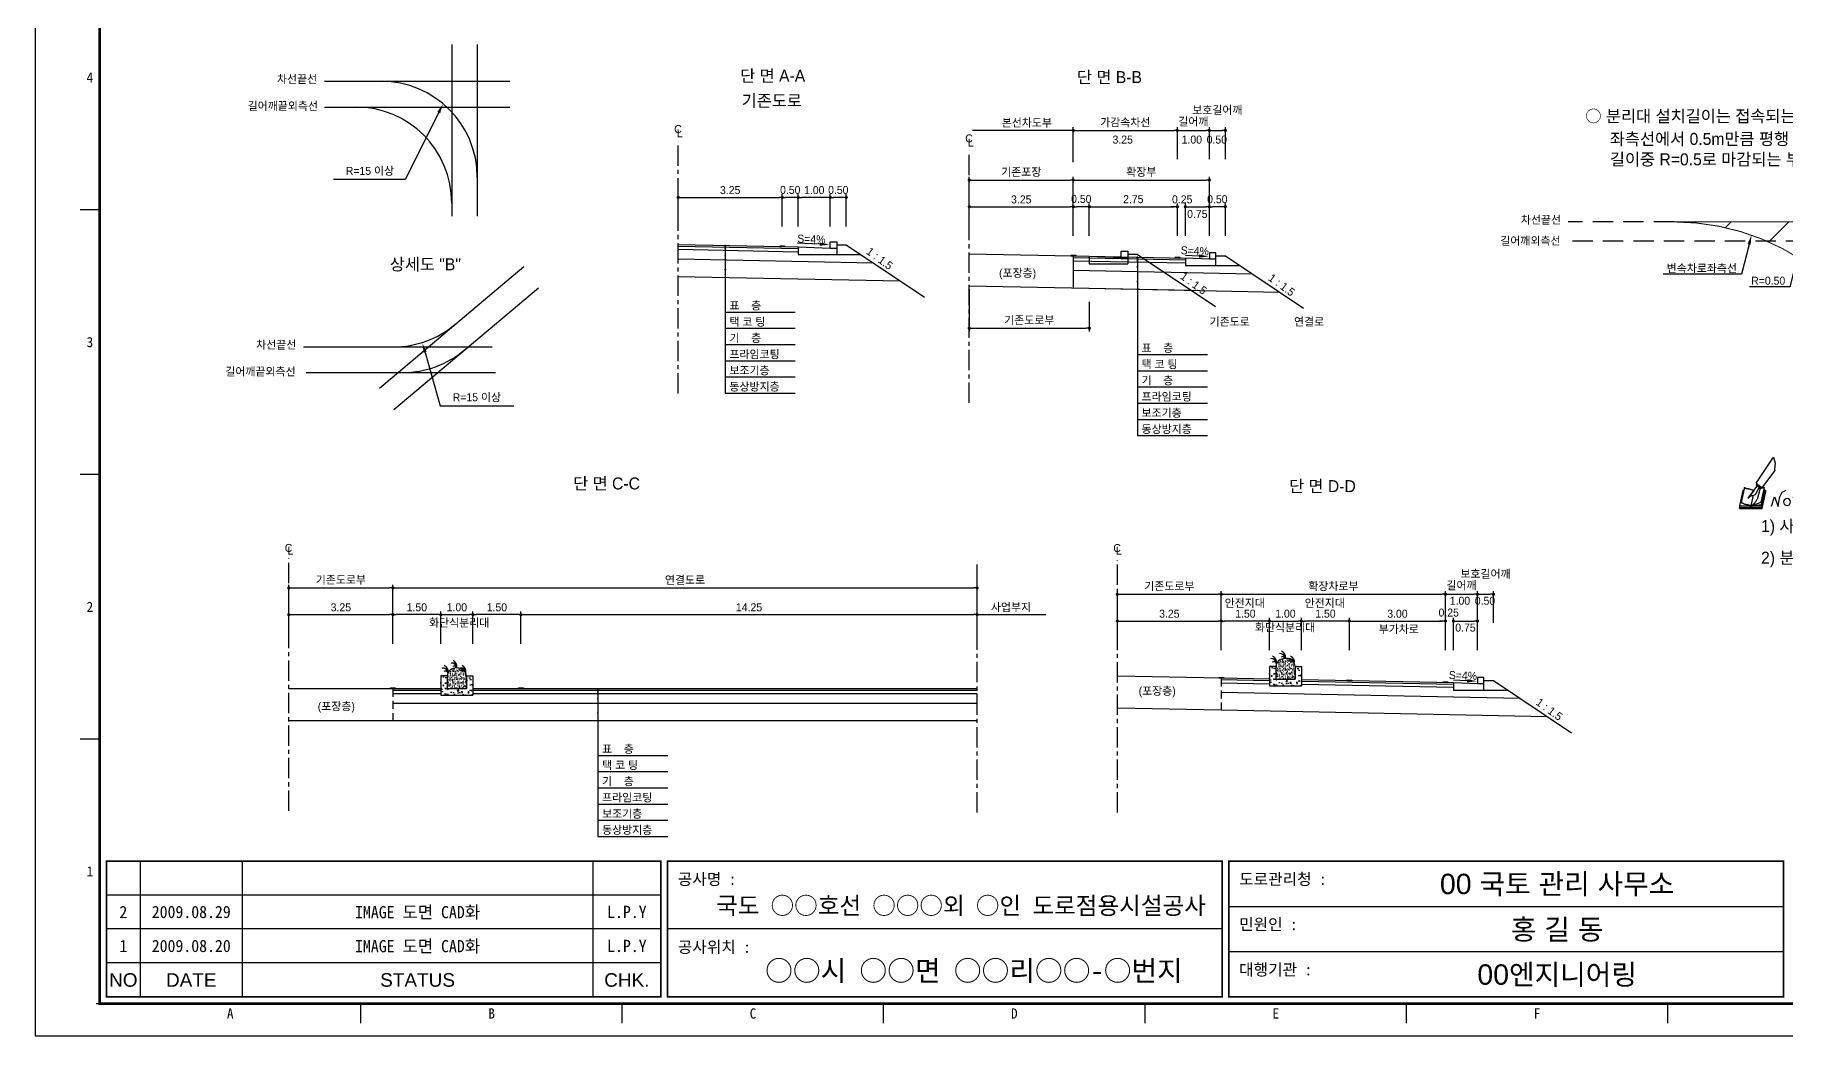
# Model space of a CAD drawing. Header units: millimetres. Extents: x 485 to 908, y 10 to 309.
# Drawn here: x 485.1 to 758.6, y 10 to 166.4 of the extents above; entities that cross this region are included whole.
import ezdxf
from ezdxf.enums import TextEntityAlignment as Align

# ---------------------------------------------------------------- set-up
doc = ezdxf.new("R2010")
doc.units = ezdxf.units.MM
doc.linetypes.add('CENTER', pattern=[50.8, 31.75, -6.35, 6.35, -6.35])
doc.linetypes.add('HIDDEN', pattern=[9.525, 6.35, -3.175])
for name, color, linetype in [('CC-GSTR-0004', 4, 'Continuous'), ('CM-LANE-0030', 30, 'Continuous'), ('CZ-DIMT-0002', 7, 'Continuous'), ('CZ-EXST-0002', 1, 'Continuous'), ('CZ-LIN1-0007', 7, 'Continuous'), ('CZ-LIN2-0003', 3, 'Continuous'), ('CZ-LINE-0001', 7, 'Continuous'), ('CZ-TEXT-BOX0', 7, 'Continuous'), ('TITLE', 7, 'Continuous')]:
    doc.layers.add(name, color=color, linetype=linetype)
doc.styles.add('견고딕', font='arial.ttf')
doc.styles.add('돋움', font='')
doc.styles.add('돋음체', font='')
doc.styles.get('돋움').set_extended_font_data('Dotum')
doc.styles.get('돋음체').set_extended_font_data('DotumChe')

# ---------------------------------------------------------------- blocks, each defined once
blk = doc.blocks.new('note')
for p, q in [((0.85, 3.5), (3.53, 7.57)), ((3.53, 7.57), (3.8, 6.64)), ((3.8, 6.64), (3.69, 5.72)), ((3.69, 5.72), (3.74, 5.46)), ((-1.01, 2.9), (-1.53, 0.52)), ((-1, 2.9), (-1.01, 2.9)), ((-0.98, 2.85), (-1, 2.9)), ((-0.95, 2.8), (-0.98, 2.85)), ((-0.9, 2.75), (-0.95, 2.8)), ((-0.85, 2.72), (-0.9, 2.75)), ((0.75, 2.77), (-0.46, 1.16)), ((1, 3.1), (0.75, 2.77)), ((0.85, 3.5), (1.8, 2.79)), ((1, 3.4), (0.85, 3.21)), ((0.85, 3.21), (1.52, 2.71)), ((1.47, 2.74), (1.01, 0.97)), ((1.16, 2.53), (1.37, 2.82)), ((2.13, 2.84), (1.44, 2.63)), ((1.52, 2.71), (1.66, 2.9)), ((1.6, 0.53), (2.13, 2.84)), ((1.8, 2.79), (3.74, 5.46)), ((-1.24, 2.36), (-1.77, 0)), ((-1.77, 0), (1.77, 0)), ((-1.77, 0), (-1.77, -0.3)), ((-1.53, 0.52), (-1.55, 0.54)), ((-1.48, 0.48), (-1.53, 0.52)), ((-1.43, 0.44), (-1.48, 0.48)), ((-1.38, 0.41), (-1.43, 0.44)), ((-1.33, 0.4), (-1.38, 0.41)), ((-1.27, 0.37), (-1.33, 0.4)), ((-1.22, 0.35), (-1.27, 0.37)), ((-1.13, 2.36), (-1.24, 2.36)), ((-1.17, 0.33), (-1.22, 0.35)), ((-1.12, 0.32), (-1.17, 0.33)), ((-1.02, 0.25), (-1.12, 0.32)), ((-0.97, 0.22), (-1.02, 0.25)), ((-0.93, 0.21), (-0.97, 0.22)), ((-0.88, 0.19), (-0.93, 0.21)), ((-0.8, 0.18), (-0.88, 0.19)), ((-0.79, 2.69), (-0.85, 2.72)), ((-0.75, 0.17), (-0.8, 0.18)), ((-0.74, 2.68), (-0.79, 2.69)), ((-0.7, 0.16), (-0.75, 0.17)), ((-0.69, 2.65), (-0.74, 2.68)), ((-0.64, 0.15), (-0.7, 0.16)), ((-0.64, 2.65), (-0.69, 2.65)), ((-0.59, 2.63), (-0.64, 2.65)), ((-0.58, 0.14), (-0.64, 0.15)), ((-0.54, 2.62), (-0.59, 2.63)), ((-0.53, 0.13), (-0.58, 0.14)), ((-0.48, 2.61), (-0.54, 2.62)), ((-0.48, 0.12), (-0.53, 0.13)), ((-0.43, 2.61), (-0.48, 2.61)), ((-0.43, 0.11), (-0.48, 0.12)), ((0.37, 2.24), (-0.46, 1.16)), ((-0.46, 1.16), (-0.08, 1.47)), ((-0.38, 2.59), (-0.43, 2.61)), ((-0.38, 0.08), (-0.43, 0.11)), ((-0.33, 2.59), (-0.38, 2.59)), ((-0.29, 0.06), (-0.38, 0.08)), ((-0.27, 2.58), (-0.33, 2.59)), ((-0.23, 0.05), (-0.29, 0.06)), ((-0.22, 2.57), (-0.27, 2.58)), ((-0.16, 0.04), (-0.23, 0.05)), ((-0.17, 2.56), (-0.22, 2.57)), ((-0.12, 2.55), (-0.17, 2.56)), ((-0.11, 0.03), (-0.16, 0.04)), ((-0.07, 2.53), (-0.12, 2.55)), ((-0.04, 0.02), (-0.11, 0.03)), ((-0.08, 1.47), (0.72, 1.75)), ((-0.01, 2.51), (-0.07, 2.53)), ((-0.05, -0.3), (-0.05, 0)), ((0, 0), (-0.04, 0.02)), ((0.04, 2.5), (-0.01, 2.51)), ((0.37, 1.63), (0, 0)), ((0, 0), (1.6, 0.53)), ((0, 0), (1.65, 0.18)), ((0, 0.01), (0.06, 0.04)), ((0, -0.3), (0, 0)), ((0.09, 2.48), (0.04, 2.5)), ((0.05, -0.3), (0.05, 0)), ((0.06, 0.04), (0.11, 0.07)), ((0.14, 2.48), (0.09, 2.48)), ((0.11, 0.07), (0.16, 0.09)), ((0.2, 2.47), (0.14, 2.48)), ((0.16, 0.09), (0.21, 0.12)), ((0.26, 2.43), (0.18, 2.46)), ((0.21, 0.12), (0.27, 0.14)), ((0.34, 2.4), (0.26, 2.43)), ((0.27, 0.14), (0.36, 0.19)), ((0.45, 2.37), (0.34, 2.4)), ((0.36, 0.19), (0.41, 0.22)), ((0.41, 0.22), (0.46, 0.27)), ((0.46, 0.27), (0.51, 0.3)), ((0.51, 0.3), (0.56, 0.34)), ((0.56, 0.34), (0.6, 0.4)), ((0.6, 0.4), (0.64, 0.45)), ((0.64, 0.45), (0.67, 0.51)), ((0.67, 0.51), (0.74, 0.58)), ((0.72, 1.75), (1.16, 2.53)), ((0.74, 0.58), (0.79, 0.63)), ((0.79, 0.63), (0.83, 0.68)), ((0.83, 0.68), (0.86, 0.73)), ((0.86, 0.73), (0.89, 0.79)), ((0.89, 0.84), (0.92, 0.89)), ((0.89, 0.79), (0.89, 0.84)), ((0.92, 0.89), (0.96, 0.95)), ((0.96, 0.95), (1.01, 0.97)), ((1.65, 0.18), (2.19, 2.48)), ((1.77, 0), (2.3, 2.36)), ((1.77, -0.3), (2.3, 2.07)), ((1.77, -0.38), (2.3, 1.99)), ((1.77, -0.44), (2.3, 1.93)), ((1.77, 0), (1.77, -0.3)), ((2.19, 2.48), (2.04, 2.47)), ((2.3, 2.36), (2.16, 2.36)), ((2.3, 2.36), (2.3, 2.07)), ((3.21, -0.08), (3.68, 1.4)), ((3.68, 1.4), (4.26, -0.14)), ((4.26, -0.14), (4.56, 1.44)), ((6.55, 1.34), (7.46, 1.34)), ((7.01, 1.34), (6.87, -0.11)), ((7.71, 0.77), (7.71, 0.55)), ((7.71, 0.77), (8.67, 0.77)), ((-1.77, -0.3), (1.77, -0.3)), ((-1.77, -0.43), (-1.77, -0.3)), ((-1.77, -0.37), (1.77, -0.37)), ((-1.77, -0.43), (1.77, -0.43))]:
    blk.add_line(p, q)
for centre, major_axis, start_param, end_param in [((0.4, 2.31), (0.0702, 0.0702), 3.283946, 6.425539), ((5.68, 1.23), (-0.806, 0.806), -0.591174, 0.597824), ((5.66, 0.58), (-0.378, 0.378), 3.926991, 10.210176), ((8.3, 0.49), (0.422, 0.422), 2.265602, 4.634911), ((8.19, 0.77), (-0.342, 0.342), 3.926991, 7.068583)]:
    blk.add_ellipse(centre, major_axis=major_axis, ratio=1, start_param=start_param, end_param=end_param)
blk = doc.blocks.new('_Dot')
at = {"color": 0, "linetype": 'ByBlock', "lineweight": -2}
blk.add_line((-0.5, 0), (-1, 0), dxfattribs=at)
at = {"color": 0, "linetype": 'ByBlock', "const_width": 0.5}
blk.add_lwpolyline([(-0.25, 0, 1), (0.25, 0, 1)], format="xyb", close=True, dxfattribs=at)

msp = doc.modelspace()

# ---------------------------------------------------------------- hatches: boundary and pattern name
at = {"layer": 'CM-LANE-0030'}
h = msp.add_hatch(dxfattribs=at)
h.set_pattern_fill('ANSI31', color=256, scale=2, style=0)
h.set_pattern_definition([(45, (-564.7514, -324.469), (-4.490128, 4.490128), [])])
h.paths.add_polyline_path([(741.1, 137.18, -0.170323), (763.9, 129.18), (838.3, 129.18, -0.170323), (861.1, 137.18)])
h.paths.add_polyline_path([(840.46, 134.18, -0.750696), (841, 132.33, 0.001926), (840.75, 132.18), (761.45, 132.18, 0.001926), (761.2, 132.33, -0.750696), (761.74, 134.18)], flags=16)
at = {"layer": 'CZ-EXST-0002'}
h = msp.add_hatch(dxfattribs=at)
h.set_pattern_fill('AR-SAND', color=256, scale=0.01, style=0)
h.set_pattern_definition([(37.5, (-430.2321, 3548.5962), (-0.016000313, 0.489413237), [0, -0.38608, 0, -0.4318, 0, -0.41275]), (7.5, (-430.2321, 3548.5962), (0.44952328, 0.7168251), [0, -0.20828, 0, -0.34798, 0, -0.13335]), (327.5, (-430.54452, 3548.5962), (0.79099237, 0.001437185), [0, -0.127, 0, -0.4572, 0, -0.5969]), (317.5, (-430.5445, 3548.5962), (0.76355645, 0.22292932), [0, -0.0635, 0, -0.29972, 0, -0.3429])])
edge = h.paths.add_edge_path()
edge.add_ellipse((680.39, 67.75), major_axis=(-1.5, 0), ratio=0.829212, start_angle=180, end_angle=360)
edge.add_line((678.89, 67.75), (678.89, 65.75))
edge.add_line((678.89, 65.75), (681.89, 65.75))
edge.add_line((681.89, 65.75), (681.89, 67.75))
h = msp.add_hatch(dxfattribs=at)
h.set_pattern_fill('AR-CONC', color=256, scale=0.01, style=0)
h.set_pattern_definition([(50, (-559.635, 3547.133), (1.8218467, -0.15939086), [0.1905, -2.0955]), (355, (-559.635, 3547.133), (-0.3524283, 1.9105664), [0.1524, -1.6764]), (100.451, (-559.4831, 3547.1197), (1.469425, 1.7511669), [0.1619, -1.7809]), (46.1842, (-559.635, 3547.641), (2.7107904, -0.4204233), [0.28575, -3.14325]), (96.6356, (-559.409, 3547.606), (2.3740423, 2.4742556), [0.24285, -2.67135]), (351.184, (-559.635, 3547.641), (2.374046, 2.4742512), [0.2286, -2.5146]), (21, (-559.381, 3547.514), (1.5161488, -1.0226552), [0.1905, -2.0955]), (326, (-559.381, 3547.514), (0.6180203, 1.8418797), [0.1524, -1.6764]), (71.4514, (-559.2546, 3547.4288), (2.1341649, 0.8192286), [0.1619, -1.7809]), (37.5, (-559.635, 3547.133), (0.03088603, 0.84555039), [0, -1.65608, 0, -1.7018, 0, -1.68275]), (7.5, (-559.635, 3547.133), (0.66819663, 1.00180575), [0, -0.97028, 0, -1.61798, 0, -0.64135]), (327.5, (-560.2014, 3547.133), (1.35590595, -0.05728744), [0, -0.635, 0, -1.9812, 0, -2.6289]), (317.5, (-560.4554, 3547.133), (1.4812918, 0.2542649), [0, -0.8255, 0, -1.31572, 0, -1.8669])])
h.paths.add_polyline_path([(553.48, 63.29), (553.48, 66.29), (552.48, 66.29), (552.48, 64.29), (549.48, 64.29), (549.48, 66.29), (548.48, 66.29), (548.48, 63.29)])
h = msp.add_hatch(dxfattribs=at)
h.set_pattern_fill('AR-SAND', color=256, scale=0.01, style=0)
h.set_pattern_definition([(37.5, (-559.63497, 3547.133), (-0.016000313, 0.489413237), [0, -0.38608, 0, -0.4318, 0, -0.41275]), (7.5, (-559.635, 3547.133), (0.44952328, 0.7168251), [0, -0.20828, 0, -0.34798, 0, -0.13335]), (327.5, (-559.9474, 3547.133), (0.79099237, 0.001437185), [0, -0.127, 0, -0.4572, 0, -0.5969]), (317.5, (-559.9474, 3547.133), (0.76355645, 0.22292932), [0, -0.0635, 0, -0.29972, 0, -0.3429])])
edge = h.paths.add_edge_path()
edge.add_ellipse((550.98, 66.29), major_axis=(-1.5, 0), ratio=0.829212, start_angle=180, end_angle=360)
edge.add_line((549.48, 66.29), (549.48, 64.29))
edge.add_line((549.48, 64.29), (552.48, 64.29))
edge.add_line((552.48, 64.29), (552.48, 66.29))
h = msp.add_hatch(dxfattribs=at)
h.set_pattern_fill('AR-CONC', color=256, scale=0.01, style=0)
h.set_pattern_definition([(50, (-430.2321, 3548.5962), (1.8218467, -0.15939086), [0.1905, -2.0955]), (355, (-430.2321, 3548.5962), (-0.3524283, 1.9105664), [0.1524, -1.6764]), (100.451, (-430.0803, 3548.5829), (1.469425, 1.7511669), [0.1619, -1.7809]), (46.1842, (-430.232, 3549.1042), (2.7107904, -0.4204233), [0.28575, -3.14325]), (96.6356, (-430.0062, 3549.0691), (2.3740423, 2.4742556), [0.24285, -2.67135]), (351.184, (-430.232, 3549.1042), (2.374046, 2.4742512), [0.2286, -2.5146]), (21, (-429.9781, 3548.9772), (1.5161488, -1.0226552), [0.1905, -2.0955]), (326, (-429.9781, 3548.9772), (0.6180203, 1.8418797), [0.1524, -1.6764]), (71.4514, (-429.8518, 3548.892), (2.1341649, 0.8192286), [0.1619, -1.7809]), (37.5, (-430.2321, 3548.5962), (0.03088603, 0.84555039), [0, -1.65608, 0, -1.7018, 0, -1.68275]), (7.5, (-430.2321, 3548.5962), (0.66819663, 1.00180575), [0, -0.97028, 0, -1.61798, 0, -0.64135]), (327.5, (-430.7985, 3548.5962), (1.35590595, -0.05728744), [0, -0.635, 0, -1.9812, 0, -2.6289]), (317.5, (-431.0525, 3548.5962), (1.4812918, 0.2542649), [0, -0.8255, 0, -1.31572, 0, -1.8669])])
h.paths.add_polyline_path([(682.89, 64.75), (682.89, 67.75), (681.89, 67.75), (681.89, 65.75), (678.89, 65.75), (678.89, 67.75), (677.89, 67.75), (677.89, 64.75)])
at = {"layer": 'CZ-LIN1-0007'}
for points in [[(602.17, 133.32), (602.17, 133.44), (601.42, 133.46), (601.42, 133.33)], [(647.63, 131.86), (647.63, 131.99), (646.88, 132), (646.88, 131.88)], [(663.88, 131.54), (663.88, 131.66), (663.13, 131.68), (663.13, 131.55)], [(670.76, 65.91), (670.76, 66.03), (670.01, 66.05), (670.01, 65.92)], [(690.76, 65.51), (690.76, 65.63), (690.01, 65.65), (690.01, 65.52)], [(541.36, 64.29), (541.36, 64.41), (540.61, 64.41), (540.61, 64.29)], [(561.36, 64.29), (561.36, 64.41), (560.61, 64.41), (560.61, 64.29)], [(705.76, 65.21), (705.76, 65.33), (705.01, 65.35), (705.01, 65.22)]]:
    msp.add_hatch(color=256, dxfattribs=at).paths.add_polyline_path(points)

# ---------------------------------------------------------------- linework, layer by layer
at = {"color": 0, "linetype": 'ByBlock', "lineweight": -2}
for p, q in [((647.01, 151.46), (646.76, 151.46)), ((632.48, 75.84), (632.73, 75.84))]:
    msp.add_line(p, q, dxfattribs=at)
at = {"color": 0, "linetype": 'ByBlock', "const_width": 0.25}
for points in [[(647.13, 151.46, 1), (647.38, 151.46, 1)], [(632.36, 75.84, 1), (632.11, 75.84, 1)]]:
    msp.add_lwpolyline(points, format="xyb", close=True, dxfattribs=at)
at = {"layer": 'CC-GSTR-0004'}
for p, q in [((609.3, 134.08), (610.3, 134.08)), ((609.3, 133.08), (609.3, 134.08)), ((610.3, 134.08), (610.3, 132.08)), ((604.3, 133.28), (609.3, 133.08)), ((604.3, 133.28), (604.3, 132.08)), ((604.3, 132.08), (610.3, 132.08)), ((609.3, 133.08), (610.3, 133.08))]:
    msp.add_line(p, q, dxfattribs=at)
for points in [[(669.51, 131.37), (668.51, 131.37), (664.76, 131.52), (664.76, 130.37), (669.51, 130.37), (669.51, 132.37), (668.51, 132.37), (668.51, 131.37)], [(711.39, 65.04), (710.39, 65.04), (706.64, 65.19), (706.64, 64.04), (711.39, 64.04), (711.39, 66.04), (710.39, 66.04), (710.39, 65.04)]]:
    msp.add_lwpolyline(points, dxfattribs=at)
at = {"layer": 'CM-LANE-0030', "const_width": 0.15}
msp.add_lwpolyline([(838.3, 129.18), (763.9, 129.18, 0.170323), (741.1, 137.18), (861.1, 137.18, 0.170323)], format="xyb", close=True, dxfattribs=at)
at = {"layer": 'CZ-EXST-0002'}
for p, q in [((550.19, 164.88), (550.19, 138.1)), ((554.17, 164.88), (554.17, 138.1)), ((530.29, 159.14), (559.24, 159.14)), ((530.29, 155.12), (559.24, 155.12)), ((631.01, 132.19), (649.76, 131.82)), ((649.76, 131.82), (654.76, 131.62)), ((649.76, 131.82), (649.76, 130.62)), ((654.76, 132.62), (655.76, 132.62)), ((654.76, 131.62), (654.76, 132.62)), ((654.76, 131.62), (655.76, 131.62)), ((655.76, 132.62), (655.76, 130.62)), ((655.76, 132.12), (657.26, 132.12)), ((657.26, 132.12), (669.46, 123.98)), ((538.91, 111.23), (561.46, 130.22)), ((649.76, 130.62), (655.76, 130.62)), ((541.11, 107.87), (563.71, 126.89)), ((631.01, 127.19), (665.69, 126.5)), ((527.03, 117.66), (556.51, 117.66)), ((527.45, 113.66), (556.99, 113.66)), ((670.38, 65.91), (654.14, 66.24)), ((524.73, 64.29), (540.98, 64.29)), ((670.38, 60.91), (654.14, 61.24)), ((524.73, 59.29), (540.98, 59.29))]:
    msp.add_line(p, q, dxfattribs=at)
at = {"layer": 'CZ-LIN1-0007'}
for p, q in [((601.42, 133.46), (602.17, 133.44)), ((601.42, 133.33), (602.17, 133.32)), ((602.17, 133.44), (602.17, 133.32)), ((646.88, 132), (647.63, 131.99)), ((646.88, 131.88), (647.63, 131.86)), ((647.63, 131.99), (647.63, 131.86)), ((663.13, 131.68), (663.88, 131.66)), ((663.13, 131.55), (663.88, 131.54)), ((663.88, 131.66), (663.88, 131.54)), ((670.01, 65.92), (670.01, 66.05)), ((670.01, 66.05), (670.76, 66.03)), ((670.76, 65.91), (670.01, 65.92)), ((670.76, 66.03), (670.76, 65.91)), ((690.01, 65.65), (690.76, 65.63)), ((690.01, 65.52), (690.01, 65.65)), ((540.61, 64.29), (540.61, 64.41)), ((540.61, 64.41), (541.36, 64.41)), ((541.36, 64.29), (540.61, 64.29)), ((541.36, 64.41), (541.36, 64.29)), ((560.61, 64.41), (561.36, 64.41)), ((560.61, 64.29), (560.61, 64.41)), ((561.36, 64.29), (560.61, 64.29)), ((561.36, 64.41), (561.36, 64.29)), ((690.76, 65.51), (690.01, 65.52)), ((690.76, 65.63), (690.76, 65.51)), ((705.01, 65.22), (705.01, 65.35)), ((705.01, 65.35), (705.76, 65.33)), ((705.76, 65.21), (705.01, 65.22)), ((705.76, 65.33), (705.76, 65.21))]:
    msp.add_line(p, q, dxfattribs=at)
at = {"layer": 'CZ-LIN2-0003'}
for p, q in [((585.55, 133.65), (604.3, 133.28)), ((585.55, 133.4), (604.3, 133.03)), ((585.55, 132.9), (604.3, 132.53)), ((585.55, 131.4), (615.98, 130.79)), ((610.3, 133.58), (611.8, 133.58)), ((610.3, 132.08), (614.05, 132.08)), ((611.8, 133.58), (624, 125.44)), ((647.26, 131.87), (647.26, 126.87)), ((647.26, 131.87), (664.76, 131.52)), ((647.26, 131.62), (664.76, 131.27)), ((669.51, 131.87), (671.01, 131.87)), ((671.01, 131.87), (683.21, 123.73)), ((585.55, 128.65), (620.23, 127.96)), ((647.26, 131.12), (664.76, 130.77)), ((647.26, 129.62), (675.22, 129.06)), ((669.51, 130.37), (673.26, 130.37)), ((647.26, 126.87), (679.47, 126.22)), ((549.48, 66.29), (548.48, 66.29)), ((548.48, 66.29), (548.48, 63.29)), ((549.48, 66.29), (549.48, 64.29)), ((552.48, 66.29), (552.48, 64.29)), ((552.48, 66.29), (553.48, 66.29)), ((553.48, 66.29), (553.48, 63.29)), ((677.89, 65.76), (670.38, 65.91)), ((677.89, 65.51), (670.38, 65.66)), ((678.89, 67.75), (677.89, 67.75)), ((677.89, 67.75), (677.89, 64.75)), ((678.89, 67.75), (678.89, 65.75)), ((678.89, 65.75), (681.89, 65.75)), ((681.89, 67.75), (682.89, 67.75)), ((681.89, 67.75), (681.89, 65.75)), ((682.89, 67.75), (682.89, 64.75)), ((706.64, 65.19), (682.89, 65.66)), ((540.98, 64.29), (548.48, 64.29)), ((540.98, 64.04), (548.48, 64.04)), ((540.98, 63.54), (548.48, 63.54)), ((548.48, 63.29), (553.48, 63.29)), ((549.48, 64.29), (552.48, 64.29)), ((553.48, 64.29), (632.23, 64.29)), ((553.48, 64.04), (632.23, 64.04)), ((553.48, 63.54), (632.23, 63.54)), ((677.89, 65.01), (670.38, 65.16)), ((717.1, 62.73), (670.38, 63.66)), ((677.89, 64.75), (682.89, 64.75)), ((706.64, 64.94), (682.89, 65.41)), ((706.64, 64.44), (682.89, 64.91)), ((711.39, 65.54), (712.89, 65.54)), ((711.39, 64.04), (715.14, 64.04)), ((712.89, 65.54), (725.09, 57.4)), ((540.98, 62.04), (632.23, 62.04)), ((721.35, 59.89), (670.38, 60.91)), ((540.98, 59.29), (632.23, 59.29))]:
    msp.add_line(p, q, dxfattribs=at)
for centre, radius, start, end in [((539.17, 144.14), 15, 0, 90), ((535.19, 140.12), 15, 0, 90), ((541.06, 132.66), 15, 270, 310.097), ((542.52, 128.66), 15, 270, 310.097), ((550, 67.75), 1, 347.1802, 67.3267), ((678.12, 68.09), 0.88, 7.8639, 92.7752), ((678.58, 68.06), 0.44, 19.771, 124.0366), ((678.01, 68.43), 1, 347.1802, 67.3267), ((679.51, 68.87), 0.88, 7.8639, 92.7752), ((679.97, 68.85), 0.44, 19.771, 124.0366), ((679.41, 69.22), 1, 347.1802, 67.3267), ((680.91, 68.09), 0.88, 7.8639, 92.7752), ((681.37, 68.06), 0.44, 19.771, 124.0366), ((680.8, 68.43), 1, 347.1802, 67.3267), ((548.72, 66.63), 0.88, 7.8639, 92.7752), ((549.18, 66.6), 0.44, 19.771, 124.0366), ((548.61, 66.97), 1, 347.1802, 67.3267), ((550.11, 67.41), 0.88, 7.8639, 92.7752), ((550.57, 67.38), 0.44, 19.771, 124.0366), ((551.51, 66.63), 0.88, 7.8639, 92.7752), ((551.96, 66.6), 0.44, 19.771, 124.0366), ((551.4, 66.97), 1, 347.1802, 67.3267)]:
    msp.add_arc(centre, radius, start, end, dxfattribs=at)
for centre in [(680.39, 67.75), (550.98, 66.29)]:
    msp.add_ellipse(centre, major_axis=(-1.5, 0), ratio=0.829212, start_param=3.141593, end_param=6.283185, dxfattribs=at)
at = {"layer": 'CZ-LINE-0001'}
for p, q in [((647.26, 151.46), (631.51, 151.46)), ((647.26, 146.49), (647.26, 151.96)), ((647.26, 146.99), (647.26, 151.96)), ((647.76, 151.46), (663.01, 151.46)), ((663.51, 146.99), (663.51, 151.96)), ((663.51, 146.99), (663.51, 151.96)), ((664.01, 151.46), (668.01, 151.46)), ((668.51, 146.99), (668.51, 151.96)), ((668.51, 146.99), (668.51, 151.96)), ((669.01, 151.46), (670.51, 151.46)), ((671.01, 146.99), (671.01, 151.96)), ((631.01, 140.04), (631.01, 144.22)), ((631.51, 143.72), (646.76, 143.72)), ((647.26, 140.04), (647.26, 144.22)), ((647.26, 140.04), (647.26, 144.22)), ((647.76, 143.72), (668.01, 143.72)), ((668.51, 140.04), (668.51, 144.22)), ((585.55, 136.45), (585.55, 141.5)), ((586.05, 141), (601.3, 141)), ((601.8, 136.45), (601.8, 141.5)), ((601.8, 136.45), (601.8, 141.5)), ((603.8, 141), (602.3, 141)), ((604.3, 136.45), (604.3, 141.5)), ((604.3, 136.45), (604.3, 141.5)), ((608.8, 141), (604.8, 141)), ((609.3, 138.89), (609.3, 141.5)), ((609.3, 136.45), (609.3, 141.5)), ((611.3, 141), (609.8, 141)), ((611.8, 136.45), (611.8, 141.5)), ((631.01, 134.99), (631.01, 140.04)), ((631.51, 139.54), (646.76, 139.54)), ((647.26, 134.99), (647.26, 140.04)), ((647.26, 134.99), (647.26, 140.04)), ((649.26, 139.54), (647.76, 139.54)), ((649.76, 134.99), (649.76, 140.04)), ((649.76, 134.99), (649.76, 140.04)), ((650.26, 139.54), (663.01, 139.54)), ((663.01, 139.54), (662.51, 139.54)), ((663.51, 134.99), (663.51, 140.04)), ((663.51, 134.99), (663.51, 140.04)), ((664.76, 134.99), (664.76, 140.04)), ((664.76, 134.99), (664.76, 140.04)), ((665.26, 139.54), (665.76, 139.54)), ((665.26, 139.54), (668.01, 139.54)), ((668.51, 137.43), (668.51, 140.04)), ((668.51, 134.99), (668.51, 140.04)), ((670.51, 139.54), (669.01, 139.54)), ((671.01, 134.99), (671.01, 140.04)), ((592.9, 133.51), (592.9, 110.43)), ((657.27, 131.67), (657.27, 103.81)), ((631.01, 126.69), (631.01, 120.08)), ((592.9, 123.09), (603.84, 123.09)), ((649.76, 124.69), (649.76, 120.08)), ((592.9, 120.56), (603.84, 120.56)), ((631.51, 120.58), (649.26, 120.58)), ((592.9, 118.02), (603.84, 118.02)), ((592.9, 115.49), (603.84, 115.49)), ((657.27, 116.47), (668.21, 116.47)), ((592.9, 112.96), (603.84, 112.96)), ((657.27, 113.94), (668.21, 113.94)), ((592.9, 110.43), (603.84, 110.43)), ((657.27, 111.4), (668.21, 111.4)), ((657.27, 108.87), (668.21, 108.87)), ((657.27, 106.34), (668.21, 106.34)), ((657.27, 103.81), (668.21, 103.81)), ((524.73, 76.34), (524.73, 80.51)), ((525.23, 80.01), (540.48, 80.01)), ((540.98, 76.34), (540.98, 80.51)), ((540.98, 76.34), (540.98, 80.51)), ((541.48, 80.01), (631.73, 80.01)), ((632.23, 76.34), (632.23, 80.51)), ((654.14, 75.34), (654.14, 79.52)), ((670.38, 75.34), (670.38, 79.52)), ((670.38, 75.34), (670.38, 79.52)), ((705.39, 75.34), (705.39, 79.52)), ((705.39, 74.55), (705.39, 79.52)), ((710.39, 74.55), (710.39, 79.52)), ((710.39, 74.55), (710.39, 79.52)), ((712.89, 74.55), (712.89, 79.52)), ((654.64, 79.02), (669.88, 79.02)), ((670.88, 79.02), (704.89, 79.02)), ((705.89, 79.02), (709.89, 79.02)), ((710.89, 79.02), (712.39, 79.02)), ((524.73, 71.29), (524.73, 76.34)), ((525.23, 75.84), (540.48, 75.84)), ((540.98, 71.29), (540.98, 76.34)), ((540.98, 71.29), (540.98, 76.34)), ((547.98, 75.84), (541.48, 75.84)), ((548.48, 71.29), (548.48, 76.34)), ((548.48, 71.29), (548.48, 76.34)), ((548.98, 75.84), (552.98, 75.84)), ((553.48, 71.29), (553.48, 76.34)), ((553.48, 71.29), (553.48, 76.34)), ((560.48, 75.84), (553.98, 75.84)), ((560.98, 71.29), (560.98, 76.34)), ((560.98, 71.29), (560.98, 76.34)), ((561.48, 75.84), (631.73, 75.84)), ((632.23, 71.29), (632.23, 76.34)), ((632.23, 71.29), (632.23, 76.34)), ((632.73, 75.84), (642.95, 75.84)), ((654.14, 70.29), (654.14, 75.34)), ((654.64, 74.84), (669.88, 74.84)), ((670.38, 70.29), (670.38, 75.34)), ((670.38, 70.29), (670.38, 75.34)), ((677.39, 74.84), (670.88, 74.84)), ((677.89, 70.29), (677.89, 75.34)), ((677.89, 70.29), (677.89, 75.34)), ((678.39, 74.84), (682.39, 74.84)), ((682.89, 70.29), (682.89, 75.34)), ((682.89, 70.29), (682.89, 75.34)), ((689.89, 74.84), (683.39, 74.84)), ((690.39, 70.29), (690.39, 75.34)), ((690.39, 70.29), (690.39, 75.34)), ((690.89, 74.84), (704.89, 74.84)), ((704.89, 74.84), (704.39, 74.84)), ((705.39, 70.29), (705.39, 75.34)), ((705.39, 70.29), (705.39, 75.34)), ((706.64, 70.29), (706.64, 75.34)), ((706.64, 70.29), (706.64, 75.34)), ((707.14, 74.84), (709.89, 74.84)), ((707.14, 74.84), (707.64, 74.84)), ((710.39, 70.29), (710.39, 75.34)), ((573.01, 64.29), (573.01, 41.2)), ((573.01, 53.86), (583.95, 53.86)), ((573.01, 51.33), (583.95, 51.33)), ((573.01, 48.8), (583.95, 48.8)), ((573.01, 46.27), (583.95, 46.27)), ((573.01, 43.74), (583.95, 43.74)), ((573.01, 41.2), (583.95, 41.2))]:
    msp.add_line(p, q, dxfattribs=at)
at = {"layer": 'CZ-LINE-0001', "linetype": 'CENTER', "ltscale": 0.1}
for p, q in [((585.55, 110.37), (585.55, 149.76)), ((631.01, 108.92), (631.01, 148.3)), ((524.73, 45.21), (524.73, 84.59)), ((632.23, 44.96), (632.23, 84.34)), ((654.14, 44.95), (654.14, 84.33))]:
    msp.add_line(p, q, dxfattribs=at)
at = {"layer": 'CZ-LINE-0001', "linetype": 'HIDDEN', "ltscale": 0.5}
for p, q in [((741.1, 137.18), (724.58, 137.18)), ((761.74, 134.18), (724.58, 134.18))]:
    msp.add_line(p, q, dxfattribs=at)
at = {"layer": 'CZ-LINE-0001', "linetype": 'HIDDEN', "ltscale": 0.2}
for p, q in [((670.38, 65.91), (670.38, 60.91)), ((540.98, 64.29), (540.98, 59.29))]:
    msp.add_line(p, q, dxfattribs=at)
at = {"layer": 'CZ-LINE-0001'}
for points in [[(548.15, 154.26), (542.92, 143.8), (531.69, 143.8)], [(607.67, 133.7), (604.17, 133.84)], [(666.9, 131.84), (664.76, 131.93)], [(752.82, 133.66), (751.64, 129), (739.41, 129)], [(760.37, 131.72), (759.2, 127.06), (752.86, 127.06)], [(546.02, 116.79), (548.39, 108.43), (559.88, 108.43)], [(708.78, 65.51), (706.64, 65.59)]]:
    msp.add_lwpolyline(points, dxfattribs=at)
at = {"layer": 'CZ-LINE-0001', "linetype": 'ByBlock'}
for centre, start, end in [((592.9, 133.45), 0, 180), ((592.9, 133.45), 0, 180), ((592.9, 133.45), 180, 0), ((592.9, 133.45), 180, 0), ((592.9, 133.25), 0, 180), ((592.9, 133.25), 0, 180), ((592.9, 133.25), 180, 0), ((592.9, 133.25), 180, 0), ((592.9, 133.01), 0, 180), ((592.9, 133.01), 0, 180), ((592.9, 133.01), 180, 0), ((592.9, 133.01), 180, 0), ((592.9, 132.76), 0, 180), ((592.9, 132.76), 0, 180), ((592.9, 132.76), 180, 0), ((592.9, 132.76), 180, 0), ((592.9, 131.97), 0, 180), ((592.9, 131.97), 0, 180), ((592.9, 131.97), 180, 0), ((592.9, 131.97), 180, 0), ((657.27, 131.61), 0, 180), ((657.27, 131.61), 0, 180), ((657.27, 131.61), 180, 0), ((657.27, 131.61), 180, 0), ((657.27, 131.41), 0, 180), ((657.27, 131.41), 0, 180), ((657.27, 131.41), 180, 0), ((657.27, 131.41), 180, 0), ((592.9, 129.73), 0, 180), ((592.9, 129.73), 0, 180), ((592.9, 129.73), 180, 0), ((592.9, 129.73), 180, 0), ((657.27, 130.92), 0, 180), ((657.27, 130.92), 0, 180), ((657.27, 130.92), 180, 0), ((657.27, 130.92), 180, 0), ((657.27, 130.13), 0, 180), ((657.27, 130.13), 0, 180), ((657.27, 130.13), 180, 0), ((657.27, 130.13), 180, 0), ((657.27, 131.17), 0, 180), ((657.27, 131.17), 0, 180), ((657.27, 131.17), 180, 0), ((657.27, 131.17), 180, 0), ((657.27, 127.89), 0, 180), ((657.27, 127.89), 0, 180), ((657.27, 127.89), 180, 0), ((657.27, 127.89), 180, 0), ((573, 63.54), 0, 180), ((573, 63.54), 0, 180), ((573, 63.54), 180, 0), ((573, 63.54), 180, 0), ((573.01, 64.23), 0, 180), ((573.01, 64.23), 0, 180), ((573.01, 64.23), 180, 0), ((573.01, 64.23), 180, 0), ((573.01, 64.02), 0, 180), ((573.01, 64.02), 0, 180), ((573.01, 64.02), 180, 0), ((573.01, 64.02), 180, 0), ((573.01, 63.79), 0, 180), ((573.01, 63.79), 0, 180), ((573.01, 63.79), 180, 0), ((573.01, 63.79), 180, 0), ((573, 62.74), 0, 180), ((573, 62.74), 0, 180), ((573, 62.74), 180, 0), ((573, 62.74), 180, 0), ((573, 60.51), 0, 180), ((573, 60.51), 0, 180), ((573, 60.51), 180, 0), ((573, 60.51), 180, 0)]:
    msp.add_arc(centre, 0.0625, start, end, dxfattribs=at)
at = {"layer": 'CZ-LINE-0001'}
for points in [[(547.93, 154.38), (548.82, 155.61), (548.37, 154.15)], [(752.57, 133.72), (753.18, 135.12), (753.06, 133.6)], [(607.68, 133.95), (609.17, 133.64), (607.66, 133.45)], [(666.91, 132.09), (668.4, 131.78), (666.89, 131.59)], [(545.78, 116.73), (545.61, 118.24), (546.26, 116.86)], [(708.79, 65.76), (710.28, 65.45), (708.77, 65.26)]]:
    msp.add_solid(points, dxfattribs=at)
at = {"layer": 'TITLE', "color": 7, "linetype": 'Continuous'}
for p, q in [((495.17, 139.06), (492.14, 139.06)), ((495.17, 97.73), (492.14, 97.73)), ((495.17, 56.4), (492.14, 56.4)), ((535.99, 12.05), (535.99, 15.08)), ((576.82, 12.05), (576.82, 15.08)), ((617.64, 12.05), (617.64, 15.08)), ((658.47, 12.05), (658.47, 15.08)), ((699.29, 12.05), (699.29, 15.08)), ((740.12, 12.05), (740.12, 15.08))]:
    msp.add_line(p, q, dxfattribs=at)
at = {"layer": 'TITLE', "ltscale": 150}
for p, q in [((501.53, 37.36), (501.53, 16.14)), ((517.45, 37.36), (517.45, 16.14)), ((572.23, 37.36), (572.23, 16.14)), ((582.84, 32.05), (496.23, 32.05)), ((671.57, 30.28), (758.18, 30.28)), ((582.84, 26.75), (496.23, 26.75)), ((670.51, 26.75), (583.9, 26.75)), ((671.57, 23.21), (758.18, 23.21)), ((582.84, 21.44), (496.23, 21.44))]:
    msp.add_line(p, q, dxfattribs=at)
at = {"layer": 'TITLE'}
msp.add_line((903.52, 15.08), (494.66, 15.08), dxfattribs=at)
msp.add_lwpolyline([(485.09, 10.04), (908.45, 10.04), (908.45, 309.42), (485.09, 309.42)], close=True, dxfattribs=at)
at = {"layer": 'TITLE', "linetype": 'Continuous', "const_width": 0.403}
msp.add_lwpolyline([(495.17, 15.08), (495.17, 304.38), (903.41, 304.38), (903.41, 15.08)], close=True, dxfattribs=at)
at = {"layer": 'TITLE', "ltscale": 150, "const_width": 0.265}
for points in [[(496.23, 37.36), (582.84, 37.36), (582.84, 16.14), (496.23, 16.14)], [(583.9, 37.36), (670.51, 37.36), (670.51, 16.14), (583.9, 16.14)], [(758.18, 16.14), (671.57, 16.14), (671.57, 37.36), (758.18, 37.36)]]:
    msp.add_lwpolyline(points, close=True, dxfattribs=at)

# ---------------------------------------------------------------- block references
at = {"layer": 'CZ-LINE-0001', "xscale": 0.5, "yscale": 0.5, "zscale": 0.5, "rotation": 180}
for p in [(647.26, 151.46), (663.51, 151.46), (668.51, 151.46), (631.01, 143.72), (647.26, 143.72), (585.55, 141), (601.8, 141), (604.3, 141), (609.3, 141), (631.01, 139.54), (647.26, 139.54), (649.76, 139.54), (664.76, 139.54), (664.76, 139.54), (668.51, 139.54), (631.01, 120.58), (524.73, 80.01), (540.98, 80.01), (654.14, 79.02), (670.38, 79.02), (705.39, 79.02), (710.39, 79.02), (524.73, 75.84), (540.98, 75.84), (548.48, 75.84), (553.48, 75.84), (560.98, 75.84), (654.14, 74.84), (670.38, 74.84), (677.89, 74.84), (682.89, 74.84), (690.39, 74.84), (706.64, 74.84), (706.64, 74.84)]:
    msp.add_blockref('_Dot', p, dxfattribs=at)
at = {"layer": 'CZ-LINE-0001', "xscale": 0.5, "yscale": 0.5, "zscale": 0.5}
for p in [(663.51, 151.46), (668.51, 151.46), (671.01, 151.46), (647.26, 143.72), (668.51, 143.72), (601.8, 141), (604.3, 141), (609.3, 141), (611.8, 141), (647.26, 139.54), (649.76, 139.54), (663.51, 139.54), (663.51, 139.54), (668.51, 139.54), (671.01, 139.54), (649.76, 120.58), (540.98, 80.01), (632.23, 80.01), (670.38, 79.02), (705.39, 79.02), (710.39, 79.02), (712.89, 79.02), (540.98, 75.84), (548.48, 75.84), (553.48, 75.84), (560.98, 75.84), (632.23, 75.84), (670.38, 74.84), (677.89, 74.84), (682.89, 74.84), (690.39, 74.84), (705.39, 74.84), (705.39, 74.84), (710.39, 74.84)]:
    msp.add_blockref('_Dot', p, dxfattribs=at)
at = {"layer": 'CZ-TEXT-BOX0'}
msp.add_blockref('note', (753.08, 92.86), dxfattribs=at)

# ---------------------------------------------------------------- texts
at = {"layer": 'CZ-DIMT-0002', "style": '돋움'}
for s, p in [('차선끝선', (526.02, 159.48)), ('길어깨끝외측선', (523.79, 155.28)), ('C', (585.51, 151.68)), ('L', (585.77, 151.02)), ('C', (630.97, 150.22)), ('L', (631.23, 149.56)), ('R=15 이상', (537.4, 145.15)), ('차선끝선', (720.3, 137.51)), ('차선끝선', (522.76, 117.99)), ('길어깨끝외측선', (520.3, 113.81)), ('R=15 이상', (554.1, 109.79)), ('C', (524.69, 86.26)), ('L', (524.96, 85.86)), ('C', (654.1, 86.24)), ('L', (654.36, 85.84))]:
    msp.add_text(s, height=1.25, dxfattribs=at).set_placement(p, align=Align.MIDDLE_CENTER)
for s, p in [('○ 분리대 설치길이는 접속되는 도로의 길어깨외측선과 변속차로의', (727.22, 153.7)), ('좌측선에서 0.5m만큼 평행 이동한 선이 교차하는 지점까지의', (731.07, 150.14)), ('길이중 R=0.5로 마감되는 부분까지로 한다.', (731.07, 146.95)), ('1) 사업부지와 부가차로의 접속부는 R=15.0 이상의 곡선으로 처리', (754.68, 89.67)), ('2) 분리대의 설치 :', (754.68, 84.73))]:
    msp.add_text(s, height=1.875, dxfattribs=at).set_placement(p, align=Align.MIDDLE_LEFT)
for s, p in [('3.25', (653.39, 149.41)), ('1.00', (664.18, 149.41)), ('0.50', (668.09, 149.41)), ('길어깨외측선', (713.95, 133.6)), ('(포장층)', (635.66, 128.58)), ('변속차로좌측선', (739.95, 129.31)), ('R=0.50', (753.14, 127.37)), ('표    층', (593.55, 123.48)), ('택 코 팅', (593.55, 120.95)), ('기존도로', (668.55, 120.97)), ('연결로', (681.74, 120.97)), ('기    층', (593.55, 118.41)), ('표    층', (657.92, 116.86)), ('프라임코팅', (593.55, 115.88)), ('택 코 팅', (657.92, 114.33)), ('보조기층', (593.55, 113.35)), ('동상방지층', (593.55, 110.82)), ('기    층', (657.92, 111.79)), ('프라임코팅', (657.92, 109.26)), ('보조기층', (657.92, 106.73)), ('동상방지층', (657.92, 104.2)), ('사업부지', (634.39, 76.37)), ('안전지대', (670.9, 77.03)), ('안전지대', (683.4, 77.03)), ('1.00', (706.06, 77.39)), ('0.50', (709.97, 77.39)), ('화단식분리대', (546.63, 73.96)), ('화단식분리대', (675.63, 73.21)), ('부가차로', (694.96, 72.97)), ('(포장층)', (657.47, 63.31)), ('(포장층)', (529.25, 60.9)), ('표    층', (573.66, 54.25)), ('택 코 팅', (573.66, 51.72)), ('기    층', (573.66, 49.19)), ('프라임코팅', (573.66, 46.66)), ('보조기층', (573.66, 44.12)), ('동상방지층', (573.66, 41.59))]:
    msp.add_text(s, height=1.25, dxfattribs=at).set_placement(p)
for s, rotation, p in [('S=4%', 357.7094, (606.35, 134.5)), ('1 : 1.5', 323.8881, (617.01, 131.46)), ('S=4%', 357.7094, (666.24, 132.67)), ('1 : 1.5', 323.8881, (666.06, 127.58)), ('1 : 1.5', 323.8881, (679.81, 127.33)), ('S=4%', 357.7094, (708.12, 66.34)), ('1 : 1.5', 323.8881, (721.61, 61.05))]:
    msp.add_text(s, height=1.25, rotation=rotation, dxfattribs=at).set_placement(p, align=Align.MIDDLE_CENTER)
at = {"layer": 'CZ-DIMT-0002', "insert": (640.01, 152.6), "char_height": 1.25, "attachment_point": 5, "style": '돋움'}
msp.add_mtext('본선차도부', dxfattribs=at)
at = {"layer": 'CZ-LINE-0001', "char_height": 1.25, "attachment_point": 5, "style": '돋움'}
for s, insert in [('\\A1;가감속차선', (655.38, 152.66)), ('\\A1;길어깨', (666.01, 152.78)), ('\\A1;보호길어깨', (669.76, 154.58)), ('\\A1;기존포장', (639.13, 144.91)), ('\\A1;확장부', (657.88, 144.91)), ('\\A1;3.25', (593.67, 142.14)), ('\\A1;0.50', (603.05, 142.17)), ('\\A1;1.00', (606.8, 142.14)), ('\\A1;0.50', (610.55, 142.16)), ('\\A1;3.25', (639.13, 140.68)), ('\\A1;0.50', (648.51, 140.76)), ('\\A1;2.75', (656.63, 140.72)), ('\\A1;0.25', (664.27, 140.69)), ('\\A1;0.50', (669.76, 140.71)), ('\\A1;0.75', (666.63, 138.41)), ('\\A1;기존도로부', (640.38, 121.77)), ('\\A1;기존도로부', (532.86, 81.21)), ('\\A1;보호길어깨', (711.64, 82.14)), ('\\A1;연결도로', (586.61, 81.2)), ('\\A1;기존도로부', (662.26, 80.22)), ('\\A1;확장차로{\\fGulimChe|b0|i0|c129|p32;부}', (687.89, 80.22)), ('\\A1;길어깨', (707.89, 80.34)), ('\\A1;3.25', (532.86, 76.98)), ('\\A1;1.50', (544.73, 76.98)), ('\\A1;1.00', (550.98, 76.98)), ('\\A1;1.50', (557.23, 76.98)), ('\\A1;14.25', (596.61, 76.98)), ('\\A1;3.25', (662.26, 75.98)), ('\\A1;1.50', (674.14, 75.99)), ('\\A1;1.00', (680.39, 75.99)), ('\\A1;1.50', (686.64, 75.99)), ('\\A1;3.00', (697.89, 75.98)), ('\\A1;0.25', (705.9, 76.16)), ('\\A1;0.75', (708.51, 73.81))]:
    msp.add_mtext(s, dxfattribs=dict(at, insert=insert))
at = {"layer": 'CZ-TEXT-BOX0', "style": '돋움'}
for s, p in [('단 면 A-A', (600.31, 160)), ('단 면 B-B', (652.91, 159.79)), ('기존도로', (600.17, 156.11)), ('상세도 "B"', (546.05, 130.56)), ('단 면 C-C', (574.36, 96.33)), ('단 면 D-D', (686.17, 95.91))]:
    msp.add_text(s, height=1.875, dxfattribs=at).set_placement(p, align=Align.MIDDLE_CENTER)
at = {"layer": 'TITLE', "color": 3, "linetype": 'Continuous', "style": '돋음체'}
for s, p in [('4', (493.66, 159.73)), ('3', (493.66, 118.4)), ('2', (493.66, 77.07)), ('1', (493.66, 35.75)), ('A', (515.58, 13.56)), ('B', (556.4, 13.56)), ('C', (597.23, 13.56)), ('D', (638.05, 13.56)), ('E', (678.88, 13.56)), ('F', (719.7, 13.56))]:
    msp.add_text(s, height=1.59, dxfattribs=at).set_placement(p, align=Align.MIDDLE)
at = {"layer": 'TITLE', "style": '돋음체'}
for s, p in [('공사명 : ', (585.49, 33.64)), ('도로관리청 :', (673.16, 33.64)), ('민원인 :', (673.16, 26.57)), ('공사위치 :', (585.49, 23.03)), ('대행기관 :', (673.16, 19.5))]:
    msp.add_text(s, height=1.804, dxfattribs=at).set_placement(p)
at = {"layer": 'TITLE', "color": 7, "linetype": 'Continuous'}
for s, height, style, p in [('00 국토 관리 사무소', 3.1832, '견고딕', (722.83, 33.82)), ('국도 ○○호선 ○○○외 ○인 도로점용시설공사', 2.7, '돋음체', (629.71, 30.43)), ('홍 길 동', 3.183, '견고딕', (722.83, 26.75)), ('○○시 ○○면 ○○리○○-○번지', 3.1832, '돋음체', (631.73, 20.27)), ('00엔지니어링', 3.183, '견고딕', (722.83, 19.67))]:
    msp.add_text(s, height=height, dxfattribs=dict(at, style=style)).set_placement(p, align=Align.MIDDLE)
at = {"layer": 'TITLE', "color": 1, "linetype": 'Continuous', "style": '돋음체'}
msp.add_text('2', height=1.91, dxfattribs=at).set_placement((498.88, 29.4), align=Align.MIDDLE)
at = {"layer": 'TITLE', "linetype": 'Continuous'}
for s, height, style, p in [('2009.08.29', 1.91, '돋음체', (509.49, 29.4)), ('L.P.Y', 1.91, '돋음체', (577.53, 29.4)), ('1', 1.91, '돋음체', (498.88, 24.09)), ('2009.08.20', 1.91, '돋음체', (509.49, 24.09)), ('L.P.Y', 1.91, '돋음체', (577.53, 24.09)), ('NO', 2.122, '견고딕', (498.88, 18.79)), ('DATE', 2.122, '견고딕', (509.49, 18.79)), ('STATUS', 2.122, '견고딕', (544.84, 18.79)), ('CHK.', 2.122, '견고딕', (577.53, 18.79))]:
    msp.add_text(s, height=height, dxfattribs=dict(at, style=style)).set_placement(p, align=Align.MIDDLE)
at = {"layer": 'TITLE', "style": '돋음체'}
for p in [(544.84, 29.4), (544.84, 24.09)]:
    msp.add_text('IMAGE 도면 CAD화', height=1.9099, dxfattribs=at).set_placement(p, align=Align.MIDDLE)

doc.saveas('drawing.dxf')
